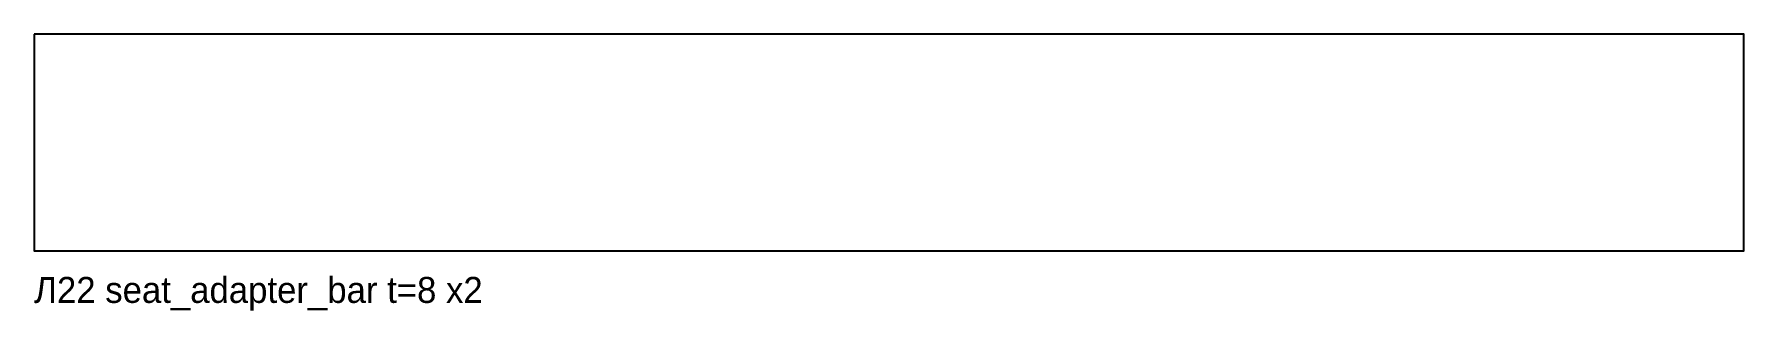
# Model space of a CAD drawing. Header units: millimetres. Extents: x 0 to 395, y -14 to 50.
import ezdxf

# ---------------------------------------------------------------- set-up
doc = ezdxf.new("R2010")
doc.units = ezdxf.units.MM

msp = doc.modelspace()

# ---------------------------------------------------------------- linework, layer by layer
at = {"layer": 'CUT'}
msp.add_lwpolyline([(0, 50), (0, 25), (0, 0), (197.5, 0), (395, 0), (395, 25), (395, 50), (197.5, 50), (0, 50)], close=True, dxfattribs=at)

# ---------------------------------------------------------------- texts
at = {"layer": 'TEXT'}
msp.add_text('Л22 seat_adapter_bar t=8 x2', height=6, dxfattribs=at).set_placement((0, -12))

doc.saveas('drawing.dxf')
